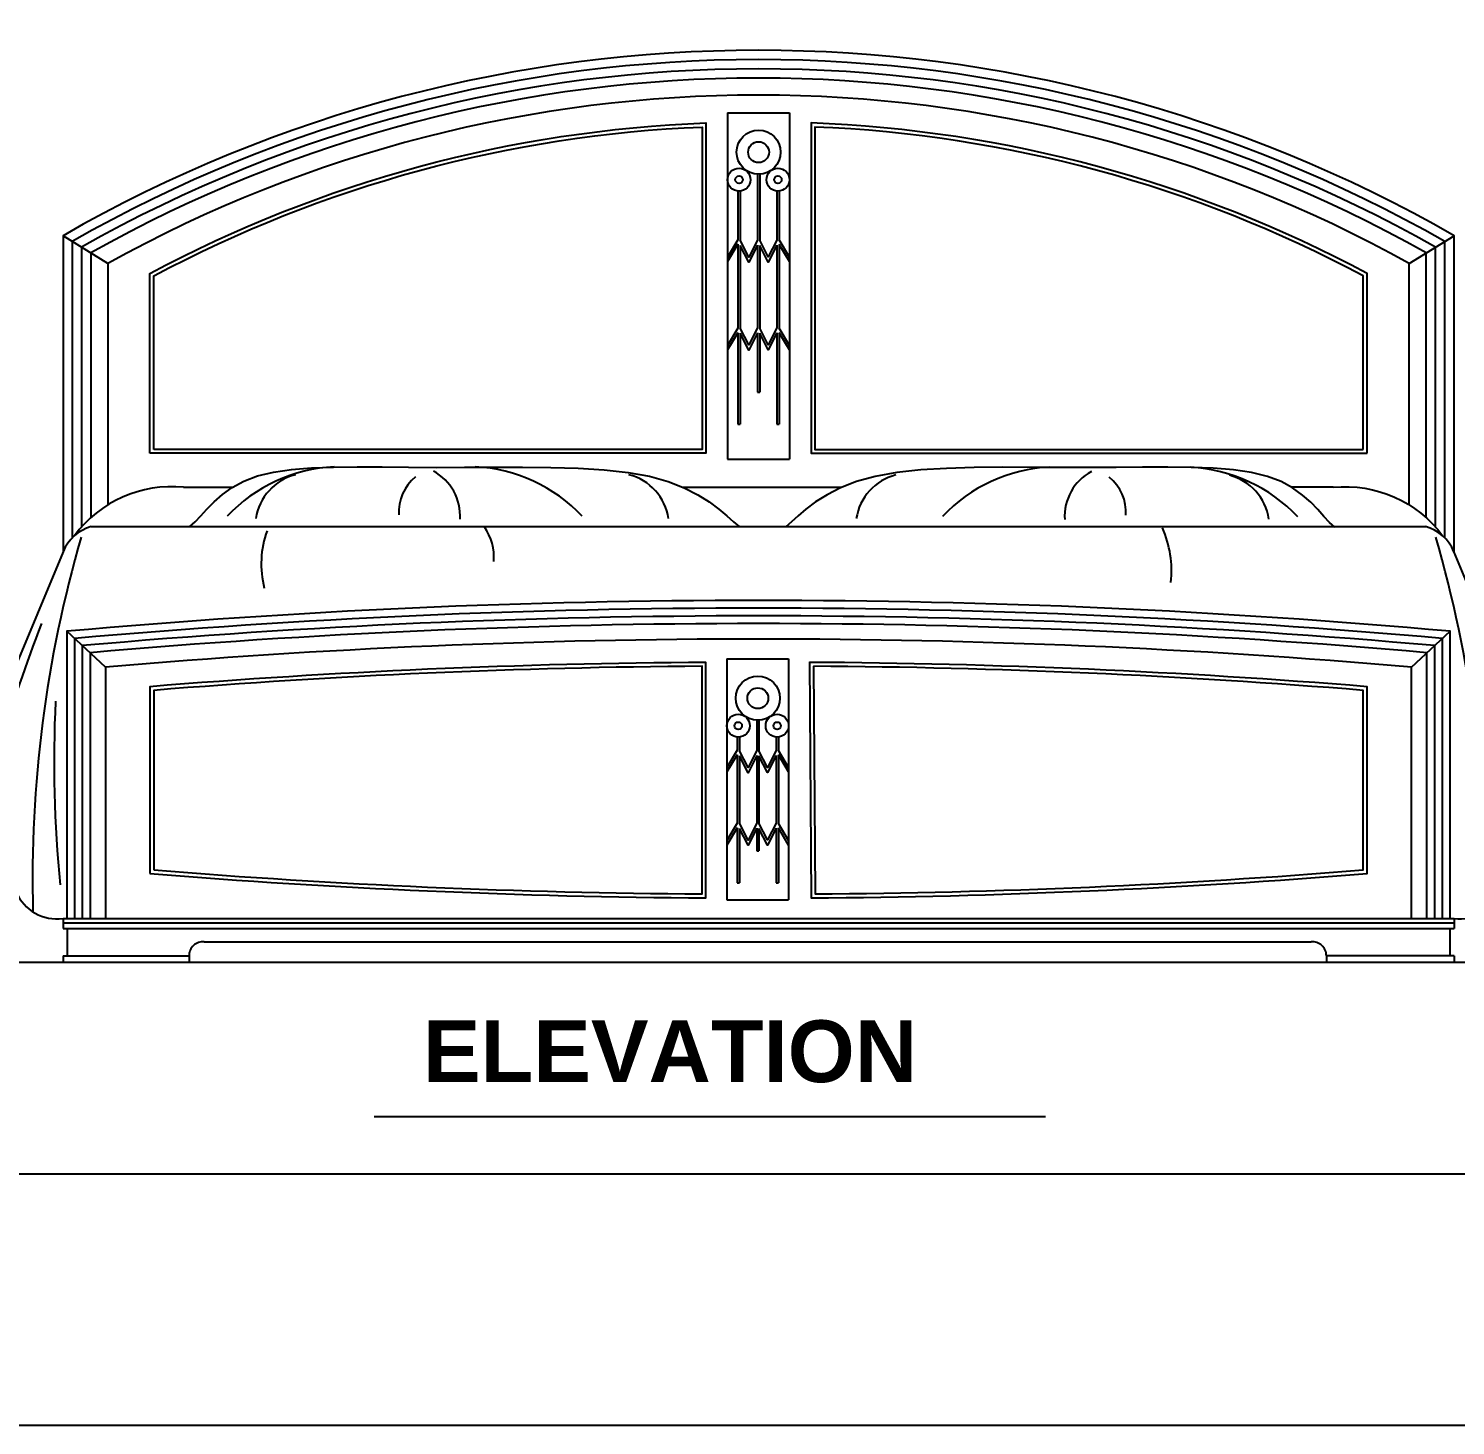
# Model space of a CAD drawing. Header units: inches. Extents: x 6.7 to 49.2, y 11 to 35.8.
# Drawn here: x 32.492 to 34.338, y 11.046 to 12.854 of the extents above; entities that cross this region are included whole.
import ezdxf

# ---------------------------------------------------------------- set-up
doc = ezdxf.new("R2010")
doc.units = ezdxf.units.IN
doc.header["$MEASUREMENT"] = 0
for name, color, linetype in [('02', 2, 'Continuous'), ('1', 1, 'Continuous'), ('4', 4, 'Continuous'), ('kadrbm', 4, 'Continuous')]:
    doc.layers.add(name, color=color, linetype=linetype)
doc.styles.add('HT', font='swisseb.ttf')

# ---------------------------------------------------------------- blocks, each defined once
blk = doc.blocks.new('kadrbm')
at = {"layer": 'kadrbm', "color": 4}
blk.add_lwpolyline([(0, 0), (0, 24.7972), (21, 24.7972), (21, 0), (0, 0)], close=True, dxfattribs=at)
blk.add_lwpolyline([(20.6631, 0.3257), (20.6631, 24.4603), (0.3369, 24.4603), (0.3369, 0.3257), (20.6631, 0.3257)], dxfattribs=at)

msp = doc.modelspace()

# ---------------------------------------------------------------- linework, layer by layer
at = {"layer": '02'}
for p, q in [((33.3963, 12.7448), (33.3963, 12.2964)), ((33.3963, 12.7448), (33.4763, 12.7448)), ((33.4763, 12.7448), (33.4763, 12.2964)), ((33.4349, 12.6654), (33.4349, 12.5801)), ((33.4379, 12.6654), (33.4379, 12.5799)), ((33.4096, 12.6435), (33.4096, 12.5806)), ((33.4126, 12.6435), (33.4126, 12.5799)), ((33.46, 12.6435), (33.46, 12.5801)), ((33.463, 12.6435), (33.463, 12.5803)), ((32.5943, 12.5499), (32.5363, 12.5858)), ((33.4096, 12.5747), (33.4096, 12.4662)), ((33.463, 12.5745), (33.463, 12.466)), ((34.2783, 12.5497), (34.3363, 12.5858)), ((33.4126, 12.5733), (33.4126, 12.4663)), ((33.4349, 12.5735), (33.4349, 12.4665)), ((33.4379, 12.5733), (33.4379, 12.4663)), ((33.46, 12.5735), (33.46, 12.4665)), ((33.4096, 12.4603), (33.4096, 12.3418)), ((33.4126, 12.4597), (33.4126, 12.3418)), ((33.4349, 12.4599), (33.4349, 12.3832)), ((33.4379, 12.4597), (33.4379, 12.3832)), ((33.46, 12.4599), (33.46, 12.3418)), ((33.463, 12.4601), (33.463, 12.3418)), ((33.4349, 12.3832), (33.4379, 12.3832)), ((33.4096, 12.3418), (33.4126, 12.3418)), ((33.46, 12.3418), (33.463, 12.3418)), ((33.3963, 12.2964), (33.4763, 12.2964)), ((32.5913, 12.0275), (32.5413, 12.0738)), ((34.2813, 12.0275), (34.3313, 12.0738)), ((33.3953, 12.038), (33.3953, 11.7264)), ((33.3953, 12.038), (33.4753, 12.038)), ((33.4753, 12.038), (33.4753, 11.7264)), ((33.4339, 11.9587), (33.4339, 11.9195)), ((33.4369, 11.9587), (33.4369, 11.9193)), ((33.4086, 11.9367), (33.4086, 11.92)), ((33.4116, 11.9367), (33.4116, 11.9193)), ((33.459, 11.9367), (33.459, 11.9195)), ((33.462, 11.9367), (33.462, 11.9197)), ((33.4086, 11.9141), (33.4086, 11.8253)), ((33.4116, 11.9127), (33.4116, 11.8254)), ((33.4339, 11.9129), (33.4339, 11.8257)), ((33.4369, 11.9127), (33.4369, 11.8254)), ((33.459, 11.9129), (33.459, 11.8257)), ((33.462, 11.9139), (33.462, 11.8251)), ((33.4086, 11.8195), (33.4086, 11.7482)), ((33.4116, 11.8188), (33.4116, 11.7482)), ((33.4339, 11.8191), (33.4339, 11.7896)), ((33.4369, 11.8188), (33.4369, 11.7896)), ((33.459, 11.8191), (33.459, 11.7482)), ((33.462, 11.8193), (33.462, 11.7482)), ((33.4339, 11.7896), (33.4369, 11.7896)), ((33.4086, 11.7482), (33.4116, 11.7482)), ((33.459, 11.7482), (33.462, 11.7482)), ((33.3953, 11.7264), (33.4753, 11.7264)), ((32.5363, 11.7023), (34.3363, 11.7023)), ((32.5363, 11.6963), (34.3363, 11.6963)), ((32.5363, 11.6892), (34.3363, 11.6892)), ((32.5363, 11.6538), (32.6994, 11.6538)), ((34.3363, 11.6538), (34.1712, 11.6538)), ((32.939, 11.4458), (33.8075, 11.4458))]:
    msp.add_line(p, q, dxfattribs=at)
for points in [[(34.3243, 12.1948), (34.3243, 12.5784, 0.265055), (32.5483, 12.5784), (32.5483, 12.1948)], [(34.3123, 12.2088), (34.3123, 12.571, 0.263431), (32.5603, 12.571), (32.5603, 12.2088)], [(34.3003, 12.2209), (34.3003, 12.5636, 0.261794), (32.5723, 12.5636), (32.5723, 12.2209)], [(34.2783, 12.2374), (34.2783, 12.5499, 0.25876), (32.5943, 12.5499), (32.5943, 12.2374)], [(34.3213, 11.7023), (34.3213, 12.0645, 0.044333), (32.5513, 12.0645), (32.5513, 11.7023)], [(34.3113, 11.7023), (34.3113, 12.0553, 0.043972), (32.5613, 12.0553), (32.5613, 11.7023)], [(34.3013, 11.7023), (34.3013, 12.0461, 0.043611), (32.5713, 12.0461), (32.5713, 11.7023)], [(34.2813, 11.7023), (34.2813, 12.0275, 0.042888), (32.5913, 12.0275), (32.5913, 11.7023)], [(33.5024, 12.0341), (33.5045, 11.7288, 0.01877), (34.2238, 11.7604), (34.2238, 12.0021, 0.018811), (33.5024, 12.0336)]]:
    msp.add_lwpolyline(points, format="xyb", dxfattribs=at)
for points in [[(32.6487, 12.3043), (32.6487, 12.537, -0.113911), (33.3682, 12.7317), (33.3682, 12.3043)], [(32.6537, 12.3093), (32.6537, 12.5338, -0.112956), (33.3632, 12.7265), (33.3632, 12.3093)], [(34.2238, 12.3043), (34.2238, 12.537, 0.113911), (33.5043, 12.7317), (33.5043, 12.3043)], [(34.2188, 12.3093), (34.2188, 12.5338, 0.112956), (33.5093, 12.7265), (33.5093, 12.3093)], [(32.6487, 11.7604, 0.018774), (33.3682, 11.7288), (33.3682, 12.0336, 0.018774), (32.6487, 12.0021)], [(32.6537, 11.765, 0.018584), (33.3632, 11.7339), (33.3632, 12.0286, 0.018584), (32.6537, 11.9974)], [(33.5074, 12.0286), (33.5095, 11.7339, 0.018581), (34.2188, 11.765), (34.2188, 11.9974, 0.01862)]]:
    msp.add_lwpolyline(points, format="xyb", close=True, dxfattribs=at)
for points in [[(33.4096, 12.5806), (33.3963, 12.5582)], [(33.4096, 12.5747), (33.3963, 12.5524)], [(33.4349, 12.5801), (33.4237, 12.5581), (33.4126, 12.5799)], [(33.46, 12.5801), (33.4489, 12.5583), (33.4379, 12.5799)], [(33.4763, 12.5582), (33.463, 12.5803)], [(33.4763, 12.5524), (33.463, 12.5745)], [(33.4349, 12.5735), (33.4237, 12.5514), (33.4126, 12.5733)], [(33.46, 12.5735), (33.4489, 12.5517), (33.4379, 12.5733)], [(33.4096, 12.4662), (33.3963, 12.4438)], [(33.4349, 12.4665), (33.4237, 12.4445), (33.4126, 12.4663)], [(33.46, 12.4665), (33.4489, 12.4447), (33.4379, 12.4663)], [(33.4763, 12.4438), (33.463, 12.466)], [(33.4096, 12.4603), (33.3963, 12.438)], [(33.4349, 12.4599), (33.4237, 12.4378), (33.4126, 12.4597)], [(33.46, 12.4599), (33.4489, 12.4381), (33.4379, 12.4597)], [(33.4763, 12.438), (33.463, 12.4601)], [(32.7006, 12.2093), (32.7074, 12.2155), (32.7146, 12.2232), (32.7226, 12.2321), (32.7318, 12.2415), (32.7426, 12.2509), (32.7553, 12.26), (32.7702, 12.2682), (32.7879, 12.2749), (32.8085, 12.2799), (32.8319, 12.2833), (32.858, 12.2854), (32.8864, 12.2864), (32.9169, 12.2867), (32.9494, 12.2866), (32.9835, 12.2862), (33.0191, 12.286), (33.0559, 12.2861), (33.0934, 12.2864), (33.1308, 12.2864), (33.1675, 12.286), (33.203, 12.2849), (33.2365, 12.2828), (33.2675, 12.2794), (33.2953, 12.2744), (33.3194, 12.2677), (33.3401, 12.2596), (33.3577, 12.2506), (33.3725, 12.2412), (33.3849, 12.2319), (33.3952, 12.2232), (33.4038, 12.2154), (33.4111, 12.2093)], [(34.182, 12.2085), (34.1752, 12.2147), (34.168, 12.2225), (34.16, 12.2313), (34.1508, 12.2408), (34.1401, 12.2502), (34.1274, 12.2593), (34.1124, 12.2675), (34.0948, 12.2743), (34.0742, 12.2793), (34.0508, 12.2827), (34.0247, 12.2848), (33.9963, 12.2859), (33.9658, 12.2862), (33.9333, 12.2861), (33.8992, 12.2858), (33.8636, 12.2856), (33.8268, 12.2858), (33.7893, 12.286), (33.7519, 12.2861), (33.7152, 12.2858), (33.6797, 12.2847), (33.6462, 12.2826), (33.6152, 12.2792), (33.5874, 12.2743), (33.5632, 12.2676), (33.5425, 12.2595), (33.525, 12.2505), (33.5101, 12.2412), (33.4977, 12.2319), (33.4874, 12.2231), (33.4788, 12.2154), (33.4715, 12.2092)], [(33.4086, 11.92), (33.3953, 11.8976)], [(33.4086, 11.9141), (33.3953, 11.8918)], [(33.4339, 11.9195), (33.4227, 11.8975), (33.4116, 11.9193)], [(33.4339, 11.9129), (33.4227, 11.8908), (33.4116, 11.9127)], [(33.459, 11.9195), (33.4479, 11.8977), (33.4369, 11.9193)], [(33.459, 11.9129), (33.4479, 11.8911), (33.4369, 11.9127)], [(33.4753, 11.8976), (33.462, 11.9197)], [(33.4753, 11.8918), (33.462, 11.9139)], [(33.4086, 11.8253), (33.3953, 11.803)], [(33.4086, 11.8195), (33.3953, 11.7972)], [(33.4339, 11.8257), (33.4227, 11.8036), (33.4116, 11.8254)], [(33.4339, 11.8191), (33.4227, 11.797), (33.4116, 11.8188)], [(33.459, 11.8257), (33.4479, 11.8039), (33.4369, 11.8254)], [(33.459, 11.8191), (33.4479, 11.7972), (33.4369, 11.8188)], [(33.4753, 11.803), (33.462, 11.8251)], [(33.4753, 11.7972), (33.462, 11.8193)]]:
    msp.add_lwpolyline(points, dxfattribs=at)
for centre, radius in [((33.4364, 12.6939), 0.0285), ((33.4364, 12.6939), 0.0135), ((33.4111, 12.6583), 0.0148), ((33.4614, 12.6583), 0.0148), ((33.4111, 12.6583), 0.00481), ((33.4614, 12.6583), 0.00481), ((33.4354, 11.9872), 0.0285), ((33.4354, 11.9872), 0.0135), ((33.4101, 11.9516), 0.0148), ((33.4604, 11.9516), 0.0148), ((33.4101, 11.9516), 0.00481), ((33.4604, 11.9516), 0.00481)]:
    msp.add_circle(centre, radius, dxfattribs=at)
for centre, radius, start, end in [((32.8974, 12.0829), 0.2041, 92.8486, 136.7901), ((32.9838, 12.2229), 0.0664, 356.5468, 61.3357), ((33.0595, 12.0829), 0.2041, 43.2099, 87.1514), ((33.823, 12.0825), 0.2041, 92.7915, 136.733), ((33.8988, 12.2224), 0.0664, 118.6072, 183.396), ((33.9851, 12.0823), 0.2041, 43.1528, 87.0943), ((32.8542, 12.2095), 0.0691, 104.4036, 171.4428), ((33.0294, 12.2283), 0.0585, 129.2159, 183.8106), ((33.2515, 12.2095), 0.0691, 8.5572, 75.5964), ((33.6311, 12.2093), 0.0691, 104.3465, 171.3857), ((33.8532, 12.2279), 0.0585, 356.1323, 50.727), ((34.0284, 12.2089), 0.0691, 8.5, 75.5393), ((33.0261, 12.1696), 0.0679, 355.5645, 35.3219), ((33.8355, 12.152), 0.1353, 353.7093, 24.2614), ((34.0793, 11.7535), 1.5825, 163.7715, 181.5613), ((32.9194, 12.1608), 0.1266, 160.089, 194.178), ((32.7932, 11.7535), 1.5825, 358.4387, 16.2285), ((34.3269, 11.3754), 1.9516, 158.718, 168.4753), ((34.1243, 11.9037), 1.5996, 177.1464, 185.6749)]:
    msp.add_arc(centre, radius, start, end, dxfattribs=at)
at = {"layer": '1'}
msp.add_line((31.8863, 11.6458), (34.9863, 11.6458), dxfattribs=at)
at = {"layer": '4'}
for p, q in [((32.6924, 12.2602), (32.7554, 12.2602)), ((33.3386, 12.2602), (33.5441, 12.2602)), ((34.1801, 12.2602), (34.1258, 12.2602)), ((32.5727, 12.2093), (34.2998, 12.2093)), ((32.5363, 11.7023), (32.5363, 11.6892)), ((32.5415, 11.6892), (32.5415, 11.6538)), ((34.331, 11.6892), (34.331, 11.6538)), ((34.3363, 11.7023), (34.3363, 11.6892)), ((32.719, 11.672), (34.1515, 11.672)), ((32.5363, 11.6538), (32.5363, 11.6458)), ((32.6994, 11.6538), (32.6994, 11.6458)), ((34.1712, 11.6538), (34.1712, 11.6458)), ((34.3363, 11.6538), (34.3363, 11.6458))]:
    msp.add_line(p, q, dxfattribs=at)
for points in [[(34.3363, 12.1763), (34.3363, 12.5858, 0.266667), (32.5363, 12.5858), (32.5363, 12.1763)], [(32.6924, 12.2602, 0.265136), (32.551, 12.1974)], [(34.1801, 12.2602, -0.265136), (34.3215, 12.1974)], [(32.5364, 12.1768), (32.3744, 11.7881, 0.54572), (32.4146, 11.7653, -0.285725), (32.4758, 11.7365, 0.345398), (32.5363, 11.7023)], [(34.4226, 11.7593, 0.321924), (34.4981, 11.788, 0.001085), (34.4981, 11.7881), (34.3363, 12.1763)], [(34.3313, 11.7023), (34.3313, 12.0738, 0.044693), (32.5413, 12.0738), (32.5413, 11.7023)], [(34.3363, 11.7023, 0.345398), (34.3967, 11.7365, -0.096011)]]:
    msp.add_lwpolyline(points, format="xyb", dxfattribs=at)
for centre, radius, start, end in [((32.5876, 12.1561), 0.0552, 105.6717, 157.9994), ((34.2849, 12.1561), 0.0552, 22.0006, 74.7899), ((32.7174, 11.654), 0.018, 84.9407, 180.817), ((34.1531, 11.654), 0.018, 359.183, 95.0593)]:
    msp.add_arc(centre, radius, start, end, dxfattribs=at)

# ---------------------------------------------------------------- block references
at = {"layer": 'kadrbm'}
msp.add_blockref('kadrbm', (28.2096, 11.046), dxfattribs=at)

# ---------------------------------------------------------------- texts
at = {"layer": '02', "style": 'HT'}
msp.add_text('ELEVATION', height=0.08, dxfattribs=at).set_placement((33.0021, 11.4903))

doc.saveas('drawing.dxf')
